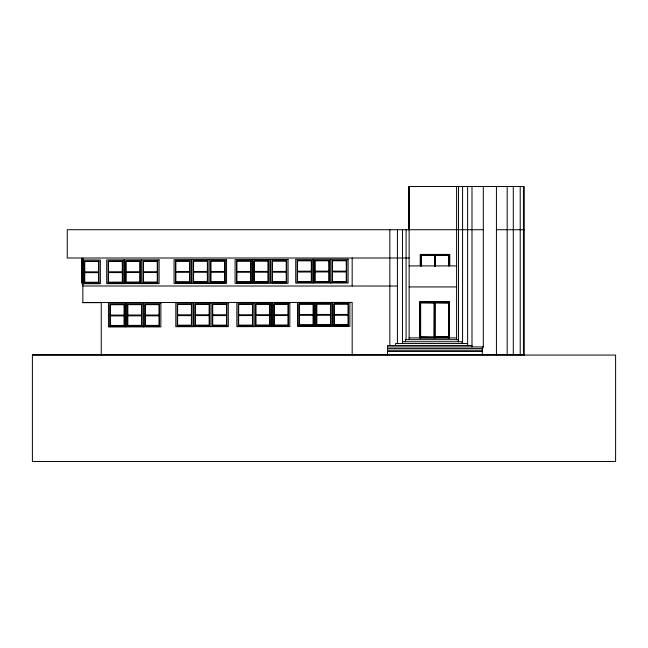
<?xml version="1.0" encoding="UTF-8"?>
<svg xmlns="http://www.w3.org/2000/svg" width="648" height="648" viewBox="0 0 648 648"><rect width="100%" height="100%" fill="white"/><g stroke="black" fill="none" stroke-linecap="round" stroke-linejoin="round"><path stroke-width="0.97" d="M419.888 337.827L449.275 337.77M434.962 337.073L448.505 337.073L448.505 337.94L448.489 301.96M420.852 266.045L420.884 255.045L434.735 255.231L434.703 266.231M434.217 337.276L434.306 302.819L420.463 302.608L420.366 337.065L434.217 337.276L420.674 337.098M435.132 266.053L435.164 255.053L449.024 255.239L448.991 266.239M448.586 302.827L448.505 337.284L434.646 337.065L434.735 302.608L448.586 302.827L434.962 302.827M482.347 348.162L483.311 346.947L483.311 186.486M483.311 229.724L67.254 229.724L67.254 258.009L409.131 258.017M496.433 229.724L524.248 229.724M421.111 255.004L434.654 255.02M435.391 255.004L448.934 255.029M421.111 255.231L434.654 255.207M435.391 255.215L448.934 255.215M81.672 260.002L82.328 260.002M82.928 259.969L100.351 259.969L100.351 283.719L82.928 283.719M81.672 260.294L83.001 260.334L83.001 284.083L82.353 284.083L82.328 258.844M409.131 265.907L456.597 265.907M297.537 271.204L311.315 271.204M315.098 271.148L328.876 271.148M332.513 271.148L346.283 271.148M175.859 271.52L189.637 271.52M193.59 271.463L207.36 271.463M210.956 271.471L224.734 271.471M236.909 271.463L250.687 271.463M254.219 271.407L267.997 271.407M272.46 271.407L286.238 271.407M108.524 271.779L122.294 271.779M126.077 271.723L139.855 271.723M143.492 271.723L157.27 271.723M84.75 271.844L98.528 271.844M297.537 272.014L311.315 272.014M315.098 271.958L328.876 271.958M332.513 271.958L346.283 271.958M175.859 272.33L189.637 272.33M193.59 272.273L207.36 272.273M210.956 272.281L224.734 272.281M236.909 272.273L250.687 272.273M254.219 272.217L267.997 272.217M272.46 272.217L286.238 272.217M108.524 272.589L122.294 272.589M126.077 272.533L139.855 272.533M143.492 272.533L157.27 272.533M84.75 272.654L98.528 272.654M297.116 281.921L311.737 281.921M314.669 281.864L329.297 281.864M332.084 281.864L346.712 281.864M193.161 282.18L207.789 282.18M210.535 282.188L225.156 282.188M236.48 282.18L251.108 282.18M253.789 282.123L268.418 282.123M272.039 282.123L286.659 282.123M175.438 282.236L190.067 282.236M125.655 282.439L140.284 282.439M143.07 282.439L157.691 282.439M81.672 282.585L82.717 282.585L82.069 282.641M84.329 282.56L98.95 282.56M108.094 282.496L122.723 282.496M82.061 282.844L82.717 282.844L81.672 282.884L81.672 258.844L82.717 258.836L82.717 260.812M82.847 285.987L397.41 286.035M409.131 286.934L456.597 286.934M449.275 301.919L419.888 301.871L449.275 301.871L449.234 337.94M82.847 302.527L352.172 302.405L352.172 354.821M420.674 302.576L434.217 302.551M420.674 302.819L434.217 302.819M254.267 302.891L236.844 302.891L236.844 326.641L254.267 326.641L254.154 302.835L271.577 302.835L271.577 326.584L254.154 326.584M316.856 314.45L330.634 314.45M334.271 314.45L348.049 314.45M299.303 314.507L313.073 314.507M255.976 314.709L269.754 314.709M274.226 314.709L287.996 314.709M177.625 314.823L191.403 314.823M195.348 314.766L209.126 314.766M212.722 314.774L226.492 314.774M238.666 314.766L252.445 314.766M110.282 315.082L124.06 315.082M127.842 315.025L141.62 315.025M145.257 315.025L159.027 315.025M316.856 315.26L330.634 315.26M334.271 315.26L348.049 315.26M299.303 315.317L313.073 315.317M255.976 315.519L269.754 315.519M274.226 315.519L287.996 315.519M177.625 315.633L191.403 315.633M195.348 315.576L209.126 315.576M212.722 315.584L226.492 315.584M238.666 315.576L252.445 315.576M110.282 315.892L124.06 315.892M127.842 315.835L141.62 315.835M145.257 315.835L159.027 315.835M298.874 325.223L313.502 325.223M316.435 325.166L331.063 325.166M333.85 325.166L348.47 325.166M194.927 325.482L209.547 325.482M212.293 325.49L226.922 325.49M238.245 325.482L252.874 325.482M255.555 325.426L270.184 325.426M273.796 325.426L288.425 325.426M177.196 325.539L191.824 325.539M109.86 325.798L124.481 325.798M127.413 325.742L142.042 325.742M144.828 325.742L159.457 325.742M420.674 337.308L434.217 337.341M434.962 337.341L448.505 337.073M409.131 337.916L456.597 337.916M402.473 341.731L462.008 341.731L462.008 343.553M467.629 343.553L395.523 343.553L395.523 345.538M471.995 345.538L387.488 345.538L387.488 354.821M387.488 346.947L483.311 346.947M387.488 348.608L482.347 348.608M387.488 350.26L482.347 350.26M387.488 351.5L482.347 351.5M524.248 354.821L32.4 354.821L32.4 461.514L615.6 461.514L615.6 355.064L32.4 355.064M524.248 355.55L524.248 186.486L408.718 186.486L408.718 229.724M523.446 186.486L523.446 354.821M520.214 186.486L520.214 354.821M513.289 186.486L513.289 354.821M507.182 186.486L507.182 354.821M496.433 186.486L496.433 354.821M482.347 346.947L482.347 354.821M471.995 186.486L471.995 346.947M467.629 186.486L467.629 345.538M462.583 186.486L462.583 343.553M458.5 186.486L458.5 341.731M458.282 341.731L458.282 339.657L405.373 339.657L405.373 341.731M456.597 186.486L456.597 339.657M449.688 265.607L449.712 254.405L420.325 254.429L420.325 265.526M449.607 254.429L449.607 265.526M449.145 254.502L449.169 265.607M449.177 301.871L449.105 337.827M448.959 265.607L448.918 254.502L435.391 254.526L435.391 266.166M448.732 301.96L448.716 337.94M435.181 254.502L435.156 265.607M434.97 301.952L434.97 337.94M434.889 254.502L434.865 265.607M434.727 301.96L434.751 337.94M434.452 301.952L434.427 337.932M434.241 301.952L434.217 337.932M421.111 254.502L421.111 266.166M420.674 301.952L420.649 337.932M420.495 254.429L420.495 265.526M420.422 254.429L420.358 265.607M420.439 301.952L420.463 337.932M420.066 301.871L419.945 337.932M419.888 301.846L419.92 337.932M409.131 186.486L409.131 339.657M408.799 186.486L408.799 229.724M406.094 229.724L406.094 339.657M402.473 229.724L402.473 343.553M397.41 229.724L397.41 343.553M389.845 229.724L389.845 345.538M352.172 258.009L352.172 286.035M332.456 302.576L332.456 326.325M332.448 302.576L332.448 326.325M330.699 259.273L330.691 283.022M252.509 259.589L252.509 283.338L235.086 283.338L235.086 259.589L269.819 259.532L269.819 283.281L252.396 283.281L252.396 259.532M210.948 302.891L210.9 326.641M209.183 259.589L209.134 283.338M143.435 303.151L143.443 326.9M141.677 259.848L141.669 283.597M101.258 355.064L101.258 302.665L82.847 302.665L82.847 258.009M82.069 258.836L82.069 260.812M313.138 259.33L295.715 259.33L295.715 283.079L313.138 283.079L313.138 259.33M348.106 259.273L313.276 259.273L313.276 283.022L348.106 283.022L348.106 259.273M191.46 259.646L174.037 259.646L174.037 283.395L191.46 283.395L191.46 259.646M226.557 259.597L191.768 259.589L191.768 283.338L226.557 283.338L226.557 259.597M288.06 259.532L270.637 259.532L270.637 283.281L288.06 283.281L288.06 259.532M124.116 259.905L106.701 259.905L106.701 283.654L124.116 283.654L124.116 259.905M159.092 259.848L124.254 259.848L124.254 283.597L159.092 283.597L159.092 259.848M329.297 260.431L314.669 260.431L314.669 282.406L329.297 282.406L329.297 260.431M346.712 260.431L332.084 260.431L332.084 282.406L346.712 282.406L346.712 260.431M311.737 260.488L297.116 260.488L297.116 282.463L311.737 282.463L311.737 260.488M268.418 260.69L253.789 260.69L253.789 282.666L268.418 282.666L268.418 260.69M286.659 260.69L272.039 260.69L272.039 282.666L286.659 282.666L286.659 260.69M190.067 260.804L175.438 260.804L175.438 282.779L190.067 282.779L190.067 260.804M207.789 260.747L193.161 260.747L193.161 282.722L207.789 282.722L207.789 260.747M225.156 260.755L210.535 260.755L210.535 282.722L225.156 282.722L225.156 260.755M251.108 260.747L236.48 260.747L236.48 282.722L251.108 282.722L251.108 260.747M311.315 260.836L297.537 260.836L297.537 281.564L311.315 281.564L311.315 260.836M328.876 260.779L315.098 260.779L315.098 281.507L328.876 281.507L328.876 260.779M346.283 260.779L332.513 260.779L332.513 281.507L346.283 281.507L346.283 260.779M98.95 261.128L84.329 261.128L84.329 283.103L98.95 283.103L98.95 261.128M122.723 261.063L108.094 261.063L108.094 283.038L122.723 283.038L122.723 261.063M140.284 261.006L125.655 261.006L125.655 282.982L140.284 282.982L140.284 261.006M157.691 261.006L143.07 261.006L143.07 282.982L157.691 282.982L157.691 261.006M207.36 261.095L193.59 261.095L193.59 281.823L207.36 281.823L207.36 261.095M224.734 261.104L210.956 261.104L210.956 281.831L224.734 281.831L224.734 261.104M250.687 261.095L236.909 261.095L236.909 281.823L250.687 281.823L250.687 261.095M267.997 261.039L254.219 261.039L254.219 281.767L267.997 281.767L267.997 261.039M286.238 261.039L272.46 261.039L272.46 281.767L286.238 281.767L286.238 261.039M189.637 261.152L175.859 261.152L175.859 281.88L189.637 281.88L189.637 261.152M139.855 261.355L126.077 261.355L126.077 282.083L139.855 282.083L139.855 261.355M157.27 261.355L143.492 261.355L143.492 282.083L157.27 282.083L157.27 261.355M98.528 261.484L84.75 261.484L84.75 282.212L98.528 282.212L98.528 261.484M122.294 261.411L108.524 261.411L108.524 282.139L122.294 282.139L122.294 261.411M349.871 302.576L315.033 302.576L315.033 326.325L349.871 326.325L349.871 302.576M448.505 302.559L434.962 302.559L448.505 302.584M314.896 302.632L297.481 302.632L297.481 326.381L314.896 326.381L314.896 302.632M289.818 302.835L272.403 302.835L272.403 326.584L289.818 326.584L289.818 302.835M193.226 302.948L175.802 302.948L175.802 326.697L193.226 326.697L193.226 302.948M228.315 302.899L193.525 302.891L193.525 326.641L228.315 326.641L228.315 302.899M125.882 303.207L108.459 303.207L108.459 326.957L125.882 326.957L125.882 303.207M160.85 303.151L126.02 303.151L126.02 326.9L160.85 326.9L160.85 303.151M313.502 303.791L298.874 303.791L298.874 325.766L313.502 325.766L313.502 303.791M331.063 303.734L316.435 303.734L316.435 325.709L331.063 325.709L331.063 303.734M348.47 303.734L333.85 303.734L333.85 325.709L348.47 325.709L348.47 303.734M209.547 304.05L194.927 304.05L194.927 326.025L209.547 326.025L209.547 304.05M226.922 304.058L212.293 304.058L212.293 326.025L226.922 326.025L226.922 304.058M252.874 304.05L238.245 304.05L238.245 326.025L252.874 326.025L252.874 304.05M270.184 303.993L255.555 303.993L255.555 325.968L270.184 325.968L270.184 303.993M288.425 303.993L273.796 303.993L273.796 325.968L288.425 325.968L288.425 303.993M191.824 304.106L177.196 304.106L177.196 326.082L191.824 326.082L191.824 304.106M313.073 304.139L299.303 304.139L299.303 324.867L313.073 324.867L313.073 304.139M330.634 304.082L316.856 304.082L316.856 324.81L330.634 324.81L330.634 304.082M348.049 304.082L334.271 304.082L334.271 324.81L348.049 324.81L348.049 304.082M142.042 304.309L127.413 304.309L127.413 326.284L142.042 326.284L142.042 304.309M159.457 304.309L144.828 304.309L144.828 326.284L159.457 326.284L159.457 304.309M124.481 304.366L109.86 304.366L109.86 326.341L124.481 326.341L124.481 304.366M191.403 304.455L177.625 304.455L177.625 325.183L191.403 325.183L191.403 304.455M209.126 304.398L195.348 304.398L195.348 325.126L209.126 325.126L209.126 304.398M226.492 304.406L212.722 304.406L212.722 325.134L226.492 325.134L226.492 304.406M252.445 304.398L238.666 304.398L238.666 325.126L252.445 325.126L252.445 304.398M269.754 304.341L255.976 304.341L255.976 325.069L269.754 325.069L269.754 304.341M287.996 304.341L274.226 304.341L274.226 325.069L287.996 325.069L287.996 304.341M124.06 304.714L110.282 304.714L110.282 325.442L124.06 325.442L124.06 304.714M141.62 304.657L127.842 304.657L127.842 325.385L141.62 325.385L141.62 304.657M159.027 304.657L145.257 304.657L145.257 325.385L159.027 325.385L159.027 304.657M434.662 265.607L434.67 254.502L434.638 265.607M420.9 265.607L420.9 254.502L420.876 265.607"/></g></svg>
